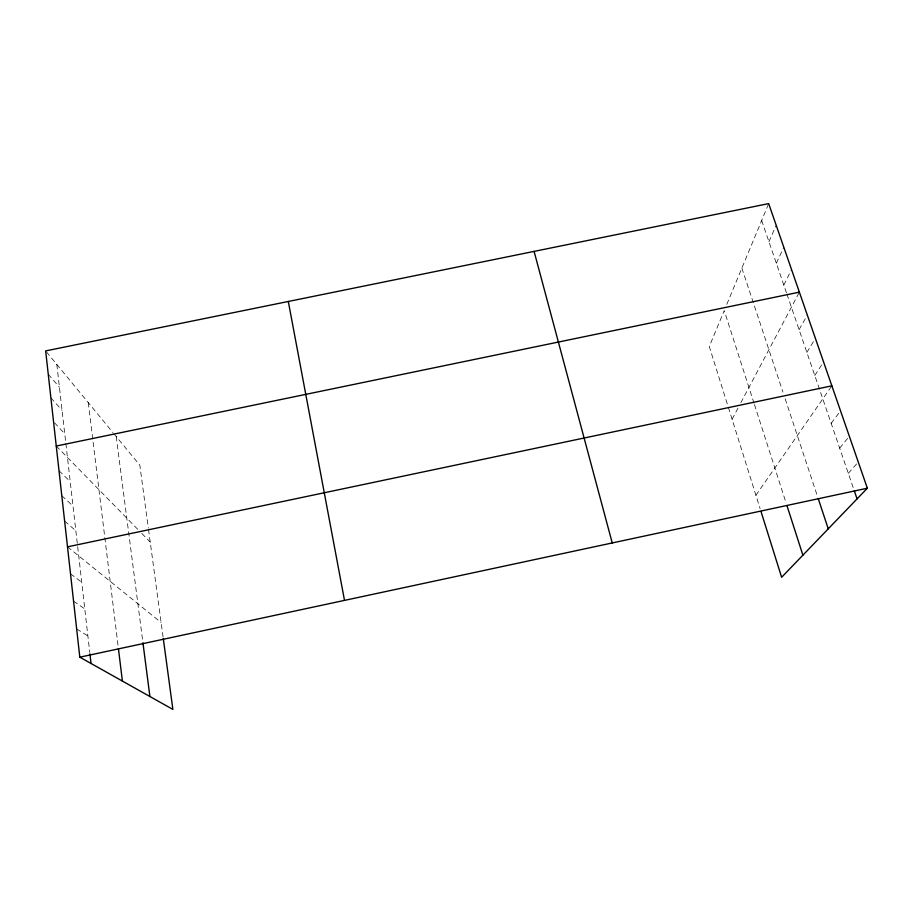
<?xml version="1.0" encoding="UTF-8"?>
<svg xmlns="http://www.w3.org/2000/svg" width="913" height="913" viewBox="0 0 913 913"><rect width="100%" height="100%" fill="white"/><g stroke="black" fill="none" stroke-linecap="round" stroke-linejoin="round"><path stroke-width="0.68" stroke-dasharray="4.57 3.42" d="M726.839 304.291L768.678 203.599M768.951 241.717L776.198 225.283M776.335 263.264L783.822 247.263M783.811 285.096L791.548 269.552M732.089 419.261L738.469 407.221M740.854 402.713L799.377 292.149M799.092 329.673L807.332 315.076M806.887 352.418L815.389 338.324M814.784 375.494L823.56 361.913M755.918 495.28L831.857 385.834M831.184 423.347L840.531 410.861M839.686 448.157L849.33 436.254M848.314 473.345L858.277 462.035M76.658 628.943L87.888 635.973M73.554 601.153L84.783 608.891M70.506 573.798L81.725 582.209M67.505 546.853L161.11 622.529M64.629 521.095L75.847 530.784M61.799 495.713L73.006 506.007M59.003 470.697L70.21 481.573M56.264 446.046L137.909 529.494M141.777 533.454L150.223 542.082M54.483 422.753L64.743 433.743M50.877 397.806L62.061 410.325M48.241 374.193L59.425 387.238M46.506 351.95L112.915 432.545M113.737 433.538L139.815 465.185L148.328 528.125M761.67 220.467L786.492 292.902M786.938 294.214L853.838 489.482M741.87 268.125L782.943 392.099M785.18 398.844L817.34 495.919M754.035 403.249L724.226 310.58L709.287 346.541L727.946 406.057M754.458 404.573L786.082 502.915M728.369 407.381L760.13 508.701M148.522 529.517L163.279 638.529M116.213 436.551L142.759 641.394M88.287 402.656L118.256 647.26M56.811 364.458L65.702 442.132M65.862 443.524L89.771 652.475"/><path stroke-width="1.37" d="M163.279 638.529L172.877 709.401L79.808 657.177L45.65 350.912L768.678 203.599L867.35 488.215L781.631 577.278L760.974 511.394M79.808 657.177L867.35 488.215M67.505 546.853L831.857 385.834M56.264 446.046L799.377 292.149M854.306 490.829L857.067 498.897M818.208 498.521L828.251 528.844M786.96 505.619L802.892 555.184M534.094 251.395L612.235 542.95M288.303 301.473L344.509 600.389M142.93 642.752L149.903 696.505M118.428 648.652L122.399 681.075M89.931 653.856L91.026 663.477"/></g></svg>
